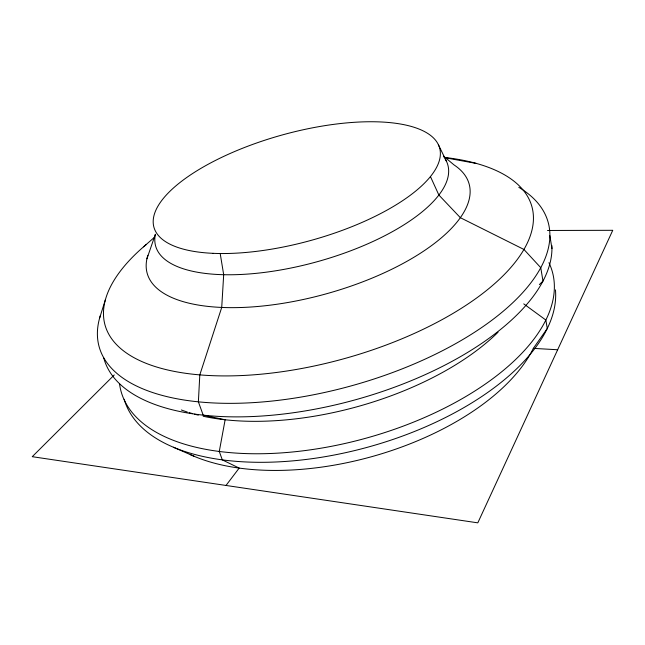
<?xml version="1.0" encoding="UTF-8"?>
<svg xmlns="http://www.w3.org/2000/svg" width="645" height="645" viewBox="0 0 645 645"><rect width="100%" height="100%" fill="white"/><g stroke="black" fill="none" stroke-linecap="round" stroke-linejoin="round"><path stroke-width="0.97" d="M99.636 318.017L105.441 299.57M146.939 258.734L155.397 234.24A151.615 58.324 -15.5 0 0 311.293 263.305A151.615 58.324 -15.5 0 0 445.098 158.815M190.291 454.596A203.756 105.312 -15.5 0 0 382.662 453.451A203.756 105.312 -15.5 0 0 533.334 348.373L547.274 328.507L545.847 320.041L523.748 303.884M226.016 485.451L239.174 468.093L222.307 459.861L219.276 451.46L225.129 419.774L203.199 415.154L198.378 401.835L199.805 374.89L221.719 307.439L223.686 274.706L220.203 253.533M114.262 374.963L32.25 456.684L477.808 522.845L612.75 230.305L547.508 230.475M539.381 284.59L542.985 281.083L540.76 267.691L523.942 249.462L460.353 217.688L438.874 195.04L430.441 176.569M143.545 246.825L154.147 237.578M533.334 348.373L557.651 349.751M444.066 157.549L476.502 163.467M173.424 447.243L194.306 456.37M443.446 156.05L453.991 164.886A167.055 67.652 -15.5 0 1 332.86 291.935A167.055 67.652 -15.5 0 1 147.842 255.331M438.358 144.665L446.421 161.202M549.887 235.675L551.943 248.599M555.45 289.855A222.88 111.658 -15.5 0 1 359.184 449.452A222.88 111.658 -15.5 0 1 124.179 399.247M548.935 262.7A223.783 110.537 -15.5 0 1 368.384 437.528A223.783 110.537 -15.5 0 1 119.559 384.041M498.061 332.215A204.61 97.838 -15.5 0 1 203.175 416.251M198.305 415.13A204.61 97.838 -15.5 0 1 194.524 414.154M192.67 413.647A204.61 97.838 -15.5 0 1 189.058 412.582M187.292 412.026A204.61 97.838 -15.5 0 1 181.358 409.97M551.87 245.527A231.523 106.965 -15.5 0 1 343.809 402.851A231.523 106.965 -15.5 0 1 103.797 358.104M518.806 187.316A232.966 105.062 -15.5 0 1 364.885 381.896A232.966 105.062 -15.5 0 1 100.418 315.413M445.872 157.59A221.501 96.371 -15.5 0 1 491.256 286.574A221.501 96.371 -15.5 0 1 190.057 373.882A221.501 96.371 -15.5 0 1 146.391 244.399M213.076 253.332A148.237 54.648 -15.5 0 0 439.672 159.323A148.237 54.648 -15.5 0 0 237.61 150.269A148.237 54.648 -15.5 0 0 213.076 253.332"/></g></svg>
